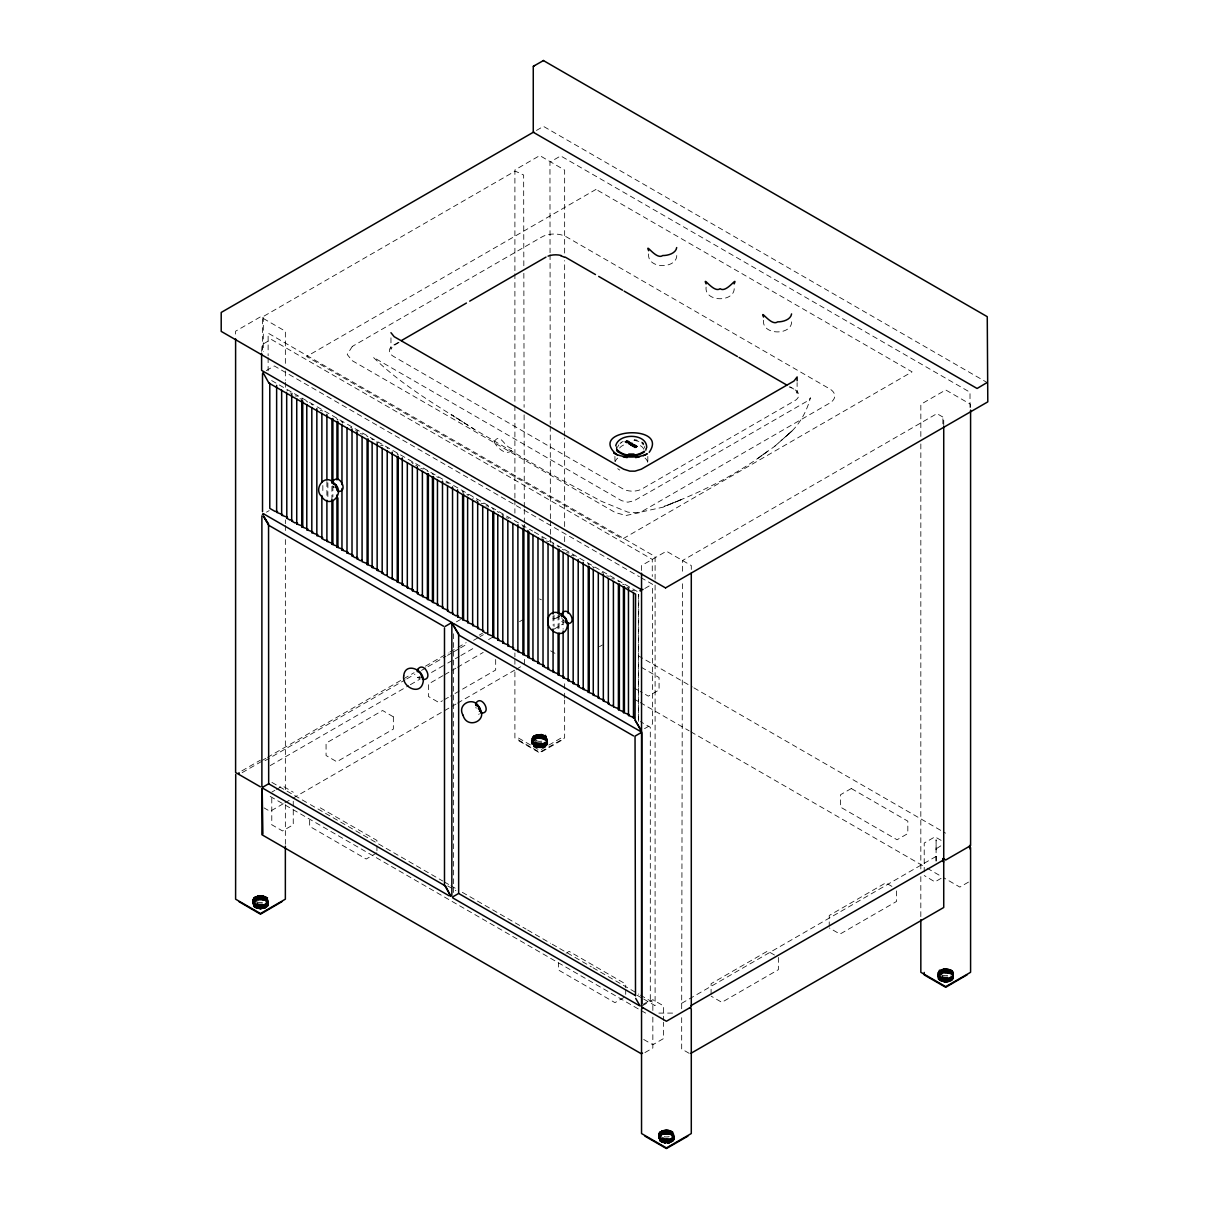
<?xml version="1.0" encoding="UTF-8"?>
<svg xmlns="http://www.w3.org/2000/svg" width="1209" height="1209" viewBox="0 0 1209 1209"><rect width="100%" height="100%" fill="white"/><g stroke="black" fill="none" stroke-linecap="round" stroke-linejoin="round"><path stroke-width="0.75" stroke-dasharray="5 3.75" d="M254.646 901.173C252.545 897.305 257.94 893.421 256.232 900.569M261.643 908.82L261.643 904.74M261.597 351.366L262.172 344.58L271.209 339.366L652.271 559.374L652.271 576.497M265.103 903.939L264.711 908.276M267.748 902.095L267.446 906.69L267.355 902.519M285.354 844.305L285.354 804.68M285.354 789.583L285.354 538.73M453.556 892.514L453.556 631.174M495.675 659.494L495.675 670.028L450.504 696.097M514.898 671.811L514.898 737.928L539.773 752.285L564.648 737.928L564.648 700.071M514.898 664.27L514.898 658.618M514.898 656.729L514.898 652.951M524.51 664.346L524.51 658.875M533.94 740.074L533.94 735.843L534.846 735.344M542.947 743.172C545.335 748.341 539.138 749.535 541.345 743.459M546.362 745.696L546.649 741.283M564.648 698.182L564.648 690.641M564.648 688.752L564.648 681.211M564.648 541.647L564.648 534.091M564.648 526.55L564.648 437.9M564.648 436.026L564.648 260.615M564.648 253.074L564.648 170.091L539.773 155.583L514.898 169.955L514.898 271.874M648.674 253.935C646.694 269.456 678.657 269.456 676.692 253.935M659.6 1132.213L658.452 1134.102L658.512 1138.5M659.328 1136.687L659.404 1132.425M660.87 1135.523C659.978 1121.982 658.724 1147.054 659.751 1141.16M660.582 1135.508L660.582 1131.458C661.444 1141.734 658.527 1129.735 663.273 1130.355M664.829 1134.072L664.829 1130.022L666.083 1129.977M665.66 1139.09L665.494 1143.382L665.252 1139.059M666.083 1139.105L665.66 1143.155M666.491 1139.165L667.156 1143.155M666.748 1139.15L666.748 1143.17M667.172 1139.135L667.58 1143.125M667.58 1139.105L667.58 1143.17L668.789 1142.958M668.003 1139.074L668.003 1143.321M668.381 1143.019L668.411 1139.014M668.804 1138.954L668.804 1143.004L669.59 1143.019M671.947 1141.87L671.947 1137.805L672.008 1140.54M674.123 1139.845L673.912 1133.09M674.033 1137.563L674.305 1139.558L674.048 1133.165M681.68 1008.759L682.481 581.363M706.101 287.092C704.152 302.598 736.069 302.628 734.135 287.092M711.088 994.251L711.088 983.703L767.624 951.06L776.752 956.334M763.544 320.264C761.579 335.785 793.542 335.785 791.578 320.264M778.369 957.407L778.369 969.678L721.818 1002.321L711.194 996.186M896.519 890.912L896.519 901.461L839.983 934.104L829.359 927.968M920.835 443.96L920.82 869.12M920.835 436.434L920.835 404.32L945.71 389.963L970.585 404.32L970.585 408.219M936.098 861.246L936.098 856.32M936.098 849.595L936.098 839.938L936.098 860.672M938.214 971.84L937.852 978.066M938.834 979.758L938.894 975.618M940.481 973.986C938.305 957.876 937.232 995.853 938.38 971.462M942.884 423.815L942.884 418.027L943.73 418.646M943.73 425.205L943.73 417.543L936.945 413.629L682.526 560.508L682.496 573.822M944.123 972.897C940.33 966.656 952.601 967.578 948.506 973.215M946.043 981.98C945.211 970.978 948.627 986.06 943.02 981.466M951.256 980.68C951.287 966.988 951.649 990.488 952.133 976.041M970.011 407.463L970.011 392.245L560.689 155.916L549.959 162.112L550.05 252.757M252.56 900.221L252.666 899.42M260.131 904.785L260.131 909.032L261.386 909.002M260.812 899.859C264.514 893.632 253.966 894.554 257.713 900.131M539.426 743.535L539.682 747.782L539.682 743.505M540.106 738.608L539.426 734.316L539.018 738.623M546.589 745.5L547.677 743.218M666.748 1134.223L666.34 1129.977M945.378 977.915L945.378 982.101M946.058 972.928L946.058 968.681M260.963 895.612L264.03 896.035L264.03 900.282M666.9 1129.977L669.59 1130.309L669.59 1134.556M531.779 738.639L532.564 737.022M547.722 743.611L547.39 737.55L547.345 744.638M261.235 899.828L261.235 895.582M540.514 738.623L540.106 734.362M259.723 904.77L260.131 908.987M539.018 743.52L539.426 747.736M644.639 447.995L644.699 446.423M267.265 904.755L266.071 906.977L263.169 908.352M546.559 743.505C545.002 748.9 534.529 748.9 532.973 743.505M673.201 1139.12L672.642 1140.676M952.511 977.869L950.516 980.635M539.018 747.721L536.584 747.404L536.584 743.172M944.954 977.885L944.954 982.131M268.338 904.936L268.277 899.42M531.884 738.503L532.262 744.623M667.156 1134.238L667.172 1129.947M946.466 972.943L946.466 968.696M944.803 982.131L944.153 977.779M252.53 899.647L253.452 906.538M953.629 978.217L953.266 978.912M261.643 899.859L261.643 895.612M259.3 904.74L259.723 908.972M538.594 743.49L538.594 747.736M267.567 906.554C268.202 882.691 266.705 913.808 268.474 904.377M658.588 1133.876L658.437 1139.074M667.58 1134.269L667.58 1129.977M944.546 977.869L944.546 982.101M946.874 973.018L946.889 968.726M258.892 904.71L259.315 908.941M262.036 899.934L262.051 895.657M538.186 743.459L538.186 747.691M541.33 738.699C540.801 724.584 541.36 747.404 540.514 734.377M378.085 442.842L376.301 441.935M383.117 445.743L380.593 445.26M498.712 512.48L497.216 511.513M508.762 518.283L506.254 517.8M569.076 553.102L566.568 552.619M609.291 576.315L606.782 575.832M634.423 590.838L631.793 590.415M936.461 848.718L936.098 849.821M541.496 734.467L542.161 738.759M547.496 744.17L547.511 737.777M664.829 1139.074L665.252 1143.306M668.003 1134.269L668.003 1130.022M947.282 973.064L947.433 968.832M953.433 978.534L953.266 971.93M664.678 1143.291L664.043 1138.908M258.484 904.649L258.907 908.896M537.778 743.399L537.778 747.646M262.444 899.995L262.459 895.703M541.753 738.699L541.753 734.452M252.802 899.043L252.802 905.556M268.096 905.647L267.673 898.272M668.381 1134.359L668.411 1130.067M947.69 973.109L947.705 968.817M664.421 1139.014L664.421 1143.261M943.715 977.764L944.153 982.025M658.709 1133.301L658.709 1139.845M618.026 446.423L618.857 444.852M537.37 743.339L537.37 747.57M673.912 1140.238C673.897 1116.511 673.504 1158.706 673.307 1132.304M668.789 1134.42L668.804 1130.143M943.322 977.703L943.745 981.965M948.113 973.139L948.113 968.893M257.683 904.498L257.683 908.594M536.977 743.263L536.977 747.494M263.26 900.101L263.23 895.899M542.524 738.895L542.131 734.573M532.353 737.339L532.957 745.5M659.056 1132.863L659.389 1140.903M663.62 1138.878L664.043 1143.155M669.212 1134.465L669.182 1130.264M953.07 979.214L952.919 971.401M267.809 906.251L267.914 898.483M542.917 738.971L542.524 734.649M546.967 745.076L546.362 736.402M948.899 973.305L948.476 969.014M659.207 1132.637L659.207 1140.691M663.227 1138.787L663.227 1142.837M942.536 977.537L942.536 981.648M256.913 904.317L256.913 908.397M536.207 743.067L536.615 747.358M543.294 739.077L542.917 734.74M253.452 898.06L253.134 906.251M533.668 740.256C535.103 729.178 529.859 742.19 532.489 745.092M546.785 745.288L546.725 736.659M938.622 971.265L938.622 979.547M662.849 1138.682L662.849 1142.732M669.967 1134.646L669.559 1130.355M949.231 973.441L948.869 969.104M532.67 736.795L532.67 745.303M535.844 742.946L536.237 747.268M543.657 739.198L543.294 734.83M253.663 897.849L253.663 906.75M670.345 1134.767L669.937 1130.445M938.819 971.054L938.894 979.743M949.639 973.517L949.231 969.195M662.487 1138.561L662.487 1142.626M941.781 977.31L941.781 981.436M256.187 904.075L256.187 908.322L255.84 903.939M535.481 742.825L535.874 747.147M544.05 739.273L543.657 734.951M462.654 421.865C431.643 402.385 399.605 383.132 373.369 357.35L621.577 500.662L627.834 502.203L634.257 500.662L657.908 487.227L808.67 400.3L810.468 397.776C806.373 412.798 798.242 427.004 785.699 436.525L791.986 431.008L774.531 446.453L757.635 458.513L767.821 451.108C736.538 474.88 700.767 492.501 664.134 506.375L682.375 499.226L663.212 507.145L640.075 512.238L632.896 512.707L627.803 512.117L601.447 501.297L549.808 473.46L474.457 429.422L451.274 414.596L474.457 429.422M544.141 735.117C545.108 753.011 544.851 723.209 546.423 740.618M662.124 1138.44L662.124 1142.49M670.663 1134.934L670.3 1130.566M939.03 970.842L938.894 975.21M941.418 977.189L941.418 981.315M774.531 446.453L791.986 431.008M322.712 410.984L320.279 410.44M388.059 448.72L386.925 447.738M423.241 469.032L420.808 468.472M362.927 434.197L360.267 433.653M448.373 483.54L447.118 482.512L445.819 483.041M548.886 541.572L546.468 541.012M574.018 556.08L572.779 555.052L571.479 555.596M936.582 848.552L940.798 845.862M659.902 1131.866L659.525 1136.445M265.058 900.69L265.103 896.413L264 896.081M544.352 739.455L544.488 735.253M533.411 736.205L533.169 740.649M546.12 745.893L546.438 741.48M661.776 1138.304L661.776 1142.369M941.07 977.053L941.07 981.179M671.055 1135.024L670.663 1130.687M939.363 970.57L939.287 974.786M950.304 973.819L949.609 969.316M950.425 969.618L952.994 971.371M546.03 746.044L546.196 741.676M265.391 900.841L265.058 896.458M255.507 903.788L255.885 908.14M534.801 742.553L535.527 747.026M534.846 746.754L534.227 742.19M254.374 897.259L253.588 902.065M661.444 1138.168L661.444 1142.218M671.327 1135.206L670.995 1130.823M940.738 976.917L940.738 981.028M950.682 973.925L950.637 969.709M951.815 980.454L951.876 976.237M620.051 443.597L621.743 442.403M671.463 1131.019L672.008 1135.493M255.175 903.637L255.175 907.717M265.768 900.962L265.391 896.594M534.469 742.386L534.529 746.603M545.002 739.742L545.063 735.465M254.646 897.078L254.313 901.476M545.591 746.27L545.939 741.873M265.829 896.806L267.567 898.136M661.127 1138.001L661.127 1142.067M940.421 976.751L940.421 980.877M254.872 903.471L254.872 907.551M266.01 901.158L266.071 896.882M545.304 739.908L545.365 735.631M536.433 130.451L543.461 126.386L987.118 382.528M262.459 317.982L263.305 317.499L263.305 351.547M266.297 370.589L274.322 365.964L639.38 576.723M271.647 380.563L532.655 531.083M286.805 391.096L287.53 390.341M290.13 393.016L292.563 393.242M295.147 395.917L297.58 396.144M398.214 342.419L393.348 345.23A13.586 7.843 0 0 0 393.363 356.323L622.877 488.859A13.586 7.843 0 0 0 642.1 488.859L794.751 400.723A13.586 7.843 0 0 0 794.751 389.63L789.976 386.865M399.015 342.495L392.774 346.258L390.96 349.416L390.96 336.389M337.054 420.112L337.916 419.523L336.676 418.722M350.444 427.85L351.743 427.427M355.461 430.752L357.894 430.978M266.448 512.178L269.199 510.591M397.368 454.947L398.229 454.357L396.99 453.541M412.45 463.651L413.297 463.062L411.483 462.246M415.775 465.571L417.09 465.148M462.715 492.668L463.561 492.078L462.322 491.262M472.764 498.471L473.58 497.791M476.089 500.39L477.404 499.967M481.122 503.292L483.555 503.518M487.847 507.176C490.204 506.511 486.502 504.984 485.912 506.193M523.029 527.487L523.875 526.897L522.636 526.081M541.436 538.111L542.735 537.688M456.413 621.864L460.538 619.476M588.375 565.207L589.221 564.618L587.846 563.757M241.876 770.858L260.358 760.189M539.652 598.939L541.345 599.785M593.271 568.185L594.239 567.52L592.425 566.704M262.565 760.219L265.829 758.33M267.461 757.393L414.067 672.748M425.462 666.174L448.267 652.996M449.899 652.059L456.413 648.296M458.045 647.359L466.19 642.659M479.217 635.133L482.482 633.244M242.163 772.642L262.051 761.171M265.043 760.688L405.181 679.821M406.798 678.884L414.944 674.169M421.473 670.421L426.354 667.595M427.986 666.658L445.909 656.306M447.542 655.369L452.423 652.543M454.055 651.606L458.952 648.78M460.569 647.843L467.097 644.08M473.611 640.317L478.492 637.506M480.124 636.554L483.388 634.68M601.75 572.93L603.064 572.507M270.196 765.599L408.702 685.639M410.335 684.702L420.112 679.05M431.507 672.476L446.181 663.998M447.798 663.061L459.208 656.472M460.841 655.535L473.883 648.009M488.542 639.546L491.806 637.657M519.492 621.668L524.389 618.842M442.993 675.635L428.394 684.067L428.394 696.46L439.139 702.671L442.464 700.752M444.595 674.713L455.853 668.199M457.47 667.277L483.207 652.422M611.799 578.733L614.232 578.96M556.442 617.965L562.941 614.217M271.889 792.046L274.896 790.308M276.408 789.447L282.528 785.91L293.258 792.243M554.009 629.164L563.031 623.965M626.882 587.438L629.436 587.831M444.081 699.815L448.902 697.034M644.82 588.481L652.271 584.174M283.238 803.773L270.091 811.36L264.046 807.884M284.871 802.836L291.384 799.073M293.016 798.136L442.917 711.587M444.549 710.635L455.959 704.061M457.576 703.109L514.611 670.194M516.243 669.257L521.124 666.431M478.628 714.338L479.414 713.884M320.279 807.839L376.936 840.421L376.936 844.018M599.407 646.694L602.414 644.956M254.933 896.912L254.872 901.128M561.248 740.528L539.773 752.935L518.283 740.528L518.283 737.928L539.773 750.321L561.248 737.928L561.112 740.603M376.815 852.889L366.191 859.025L309.655 826.382L309.655 819.309M638.579 719.053L638.715 594.375M644.533 728.664L652.558 724.04L652.558 584.34L640.997 577.66M566.039 953.191L569.167 951.392L625.703 984.035L625.703 987.632M624.086 997.38L614.958 1002.639L558.422 969.996L558.422 962.938M643.309 1004.241L650.306 1000.206L650.306 727.319L640.377 721.592M642.206 1005.843L652.83 999.707L663.575 1005.903L663.575 1020.426M681.68 1003.304L936.098 856.41M941.086 878.339L934.965 881.875L924.22 875.543M644.926 1052.586L652.845 1048.022L652.845 1015.182M968.485 882.102L959.84 887.089L943.428 877.613M660.809 1137.835L660.522 1141.719M951.256 974.273L951.362 970.102M939.997 980.771L940.179 976.555L940.118 980.831M265.058 908.14L266.071 907.717M533.879 742.054L533.94 746.27L533.35 741.676M545.652 740.044L545.591 735.843M254.585 903.304L254.585 907.385M266.297 901.325L266.403 897.154M544.398 742.689C544.413 751.817 546.105 744.276 545.652 742.054M265.708 907.853L265.768 903.637M939.831 976.419L939.831 980.544M951.543 974.439L951.604 970.177M672.249 1135.689L671.947 1131.276M534.665 735.374L534.469 739.712M533.607 741.873L534.227 746.437M545.863 740.256L545.863 736.009M254.313 903.123L254.313 907.203M266.569 901.506L266.63 897.229M670.254 1142.354L671.222 1141.885M951.815 974.62L951.921 970.449M672.521 1135.871L672.249 1131.458M941.131 969.573L940.421 974.076M939.544 976.237L939.544 980.363M661.489 1130.959L661.444 1135.175M660.25 1137.488L660.25 1141.538M672.521 1131.639L672.839 1136.037M546.12 740.452L546.196 736.175M254.056 902.927L254.117 906.977L253.875 902.7M266.902 901.672L266.826 897.456M939.287 976.041L939.287 980.167M952.072 974.817L952.163 970.646M661.701 1130.868L661.776 1135.024M659.993 1137.291L659.993 1141.356M256.051 896.337L255.84 900.66M341.119 421.624L342.903 422.334L342.162 423.195M466.78 494.164L468.563 494.889L467.823 495.75M501.962 514.475L503.775 515.291M562.276 549.294L564.089 550.11M622.59 584.113L624.373 584.839M555.082 618.494L556.306 618.026M267.068 901.899L267.159 897.728M533.109 741.48L533.668 746.089M535.874 734.951L534.801 735.314L534.846 739.591M546.453 736.477L546.649 740.815M256.096 896.368L256.58 900.433L256.943 896.081M944.153 973.064C943.761 959.538 942.446 982.071 942.808 969.044C941.584 982.63 942.174 959.946 941.131 973.819M939.045 975.844L939.045 979.97M952.375 974.983L952.314 970.767M673.005 1136.264L672.763 1131.82M267.295 902.095L267.37 897.939M532.882 741.283L533.411 745.893M253.588 902.534L253.573 906.659M542.917 747.358L544.05 747.071L544.05 742.825M941.826 969.316L941.781 973.517M673.232 1136.46L673.005 1132.017M949.564 981.104L945.71 981.784M536.237 734.83L535.874 739.198M253.376 906.448L253.21 898.363M536.615 734.74L536.207 739.031M942.567 969.104L942.536 973.305M952.979 971.477L953.145 979.23M537.401 734.573L536.584 734.694L536.584 738.941M257.713 895.899L256.913 896.035L256.943 900.327M664.829 1134.269C667.096 1128.314 661.036 1129.206 663.273 1134.601M946.043 982.101L948.506 981.859L948.506 977.628M669.106 1142.717L663.711 1142.717M538.609 734.407L537.37 734.528L537.401 738.805M258.348 895.778L258.499 899.995M937.821 972.52L938.093 978.761M541.33 747.646L539.682 747.736M258.907 895.703L258.892 899.889M947.282 982.01L947.297 977.824M436.751 476.709L438.429 477.57M554.795 618.57L552.891 618.781M953.478 972.384L953.705 973.245M417.634 677.327L420.641 677.07M538.866 734.392L538.609 738.654M261.869 908.594L255.673 907.521M260.812 908.987L260.812 904.785M945.226 968.726L945.378 972.928M645.651 1013.097L640.483 1010.195M658.86 1013.097L673.957 1013.097M311.257 404.138L312.783 405.015M634.257 439.653L637.052 440.152M634.015 440.257L638.911 441.436L643.929 444.957M532.882 740.83L533.109 736.372M673.232 1136.868L673.292 1140.948M267.068 902.7L267.144 906.81M253.814 901.869L254.056 897.426L254.117 901.702M952.375 975.844L952.375 979.97M673.005 1137.064L673.081 1141.16M371.722 438.973L373.067 439.744M557.697 546.347L558.936 547.042M533.35 740.422L533.607 735.994M266.902 902.927L266.902 907.007M659.993 1136.037L659.993 1131.79M672.839 1137.291L672.839 1141.356M561.671 621.607L564.195 622.771M417.513 677.433L420.022 678.581M266.569 903.093L266.645 907.203M939.544 974.59L939.544 970.359M660.25 1135.84L660.25 1131.609M672.521 1137.457L672.582 1141.538M661.61 1141.885L662.562 1142.354M266.297 903.274L266.358 907.385M951.543 976.388L951.604 980.665M672.249 1137.639L672.249 1141.689M789.175 386.956C799.678 389.374 796.882 402.34 797.124 382.618M534.287 532.02L638.579 592.229M302.613 399.046L299.953 398.819M306.512 401.312L307.721 402.023M366.826 436.132L367.944 436.781M427.14 470.951L428.258 471.601M432.172 473.852L433.29 474.502M492.486 508.672L493.604 509.321M552.8 543.491L553.918 544.141M618.131 581.212L619.25 581.861M638.307 655.762L692.243 686.908M693.875 687.845L945.589 833.167M641.254 667.247L659.071 677.539L659.071 689.946L648.326 696.142L640.166 691.427M941.086 840.361L934.965 836.84L924.22 843.036L924.22 871.946M633.728 687.725L638.548 690.505M550.624 650.835L555.52 653.661M633.743 698.832L638.639 701.658M640.271 702.595L689.16 730.825M690.792 731.762L925.505 867.261M927.122 868.213L941.796 876.676M891.894 886.378L885.774 882.842L829.238 915.485L829.238 926.034M534.166 739.878L534.166 735.631M271.919 782.404L308.733 803.653M310.365 804.589L442.706 880.998M444.338 881.935L449.234 884.776M450.881 885.713L455.778 888.539M462.306 892.318L526.036 929.101M527.668 930.053L550.533 943.262M552.181 944.199L591.382 966.837M593.014 967.774L638.775 994.191M640.407 995.143L652.845 1002.321L652.845 1013.369M447.738 885.925L455.899 890.64M637.143 995.279L642.039 998.105M643.672 999.042L655.097 1005.646L655.097 581.091M270.196 796.414L638.851 1009.258M689.19 1053.341L681.68 1049.004L681.68 1016.059M643.717 1039.483L652.83 1044.757L663.575 1038.546L663.575 1022.225M545.002 742.356L545.063 746.633M255.175 900.962L255.175 896.715M940.118 980.091L940.904 980.635M641.873 442.01L643.717 443.31M255.507 900.811L255.507 896.564M265.391 903.758L265.451 908.035M940.738 973.925L940.738 969.678M950.682 976.917L950.682 981.028M671.327 1138.122L671.327 1142.188M950.304 977.023L950.35 981.179M670.995 1138.274L670.995 1142.324M264.847 908.231L264.756 904.075M535.481 739.273L535.481 735.027M941.433 973.638L941.433 969.391M662.124 1134.888L662.124 1130.642M670.663 1138.394L670.708 1142.505M543.657 742.915L543.702 747.192M952.526 970.963L952.601 979.758M662.487 1134.767L662.487 1130.521M949.639 977.31L949.639 981.436M670.345 1138.561L670.345 1142.626M254.872 906.977L253.678 904.755M952.737 971.175L952.798 979.562M543.325 743.067L543.325 747.313M264.03 904.317L264.03 908.397M662.849 1134.646L662.849 1130.415M949.231 977.386L949.231 981.512M669.967 1138.682L669.967 1142.732M419.191 676.738L419.946 677.644M948.899 977.537L948.899 981.768M669.59 1138.787L669.59 1142.837M542.554 743.248L542.554 747.494M536.977 738.85L536.977 734.604M263.26 904.498L263.26 908.594M563.092 619.658L563.606 620.429M562.684 619.9L563.349 620.912M663.62 1134.465L663.62 1130.219M542.131 743.293L542.161 747.57M939.484 979.426L938.925 977.869M660.174 1140.676L659.615 1139.12M943.322 973.139L943.322 968.893M664.013 1134.374L664.013 1130.143M948.113 977.703L948.113 981.95M532.066 744.412L532.066 737.686M333.714 486.638L334.122 487.454M333.155 486.607L333.714 487.695M537.778 738.699L537.778 734.452M541.738 743.354L541.753 747.646M262.444 904.604L262.459 908.73M947.69 977.718L947.705 982.01M943.715 973.064L943.715 968.817M664.421 1134.314L664.421 1130.067M538.186 738.639L538.186 734.407M262.036 904.664L262.051 908.79M561.732 617.693L562.14 618.812M475.817 707.144L476.21 708.262M259.3 899.859L259.3 895.612M665.237 1134.223L665.237 1129.977M944.546 972.973L944.546 968.726M946.874 977.809L946.889 982.101M259.708 899.828L259.708 895.582M540.514 743.475L540.529 747.767M946.466 977.885L946.466 982.131M944.954 972.943L944.954 968.696M665.66 1134.193L665.66 1129.947A6 3.461 0 0 1 671.917 1134.903A6 3.461 0 0 1 661.595 1135.599A6 3.461 0 0 1 665.721 1130.098M540.106 743.49L540.106 747.782M539.426 738.563L539.426 734.316M260.131 899.813L260.131 895.567M666.068 1134.178L666.34 1129.931L666.34 1134.223M523.829 265.738L523.648 175.018L515.17 171.089L262.459 317L262.459 352.952M523.845 273.294L524.101 407.312M524.117 414.853L524.298 507.342M524.298 509.231L524.328 522.454M524.328 524.328L524.328 528.106M550.065 254.646L550.246 424.359M550.261 426.248L550.367 518.646M550.367 520.52L550.382 535.617M550.382 537.491L550.397 543.158M945.801 977.869L945.801 982.161M945.634 968.681L945.634 972.973M942.944 981.693L942.944 977.582L942.929 981.738M942.189 981.512L942.189 977.386L942.159 981.557M920.82 876.616L920.82 917.827M691.291 569.469L691.291 565.57L666.416 551.213L641.541 565.57L641.541 571.358M671.705 1140.707L671.645 1137.971L671.645 1142.021M655.097 579.202L655.097 556.563L268.126 333.14L268.126 355.778M647.812 456.397L647.812 461.626M638.579 594.329L638.579 721.305M625.703 989.37L625.703 996.307M614.928 456.397L614.928 461.626M563.122 619.854L563.122 629.194M559.057 614.429L559.057 631.234M558.09 615.094L558.09 631.899M554.039 615.26L554.039 626.474M553.072 615.925L553.072 625.249M539.849 734.316L539.849 738.608M514.898 273.748L514.898 403.806M514.898 405.695L514.898 498.048M514.898 499.937L514.898 513.13M376.936 845.756L376.936 850.955M332.883 485.716L332.883 496.914M331.916 486.366L331.916 499.438M327.866 482.814L327.866 497.76M326.898 481.605L326.898 496.536M322.833 485.519L322.833 492.985M293.258 801.235L293.258 824.75L282.528 830.946L271.783 824.75L271.783 795.839M285.354 363.38L285.354 331.206L260.479 316.834L235.604 331.206L235.604 335.105M285.354 370.936L285.354 380.351M285.354 382.24L285.354 387.893M285.354 519.87L285.354 523.648M285.354 525.537L285.354 531.189M268.126 357.668L268.126 370.876M264.408 908.276L264.363 904.151L264.363 908.246M262.867 908.669L262.837 904.544L262.837 908.624M260.555 895.567L260.555 899.844M260.388 904.74L260.388 909.032M620.958 442.539A14.72 8.493 0 0 1 623.194 441.481M634.241 440.212A14.72 8.493 0 0 1 636.992 440.696M641.767 442.539A14.72 8.493 0 0 1 643.596 443.824M619.749 470.074A16.442 9.491 0 0 1 617.708 468.639M615.245 461.506A16.442 9.491 0 0 1 617.708 458.09M645.032 458.09A16.442 9.491 0 0 1 647.812 463.364M619.628 448.04A12.74 7.36 0 0 1 624.328 444.746M640.407 445.683A12.74 7.36 0 0 1 643.883 449.446M261.22 904.725L261.22 908.972L261.22 904.725M264.363 896.201L264.363 900.433L264.363 896.201M264.711 896.322L264.711 900.554L264.711 896.322M266.01 903.44L266.01 906.161L266.01 903.44M393.348 716.831L393.348 729.103L336.812 761.746L326.067 755.534L326.067 743.142L382.603 710.499L393.348 716.831M540.937 743.49L540.937 747.736L540.937 743.49M661.172 1131.11L661.172 1135.357L661.127 1131.08M669.197 1138.878L669.197 1143.11L669.197 1138.878M939.892 970.207L939.892 974.439L939.786 970.268M940.118 969.996L940.179 974.273L940.179 970.026M258.106 904.544L258.076 908.669L258.106 904.544M262.867 900.01L262.837 895.824L262.867 900.01M352.303 346.409L347.225 354.509L352.303 360.735L615.26 512.556L626.035 515.487L640.075 512.556L829.601 403.141A17.53 10.125 0 0 0 829.601 388.814L566.628 236.994A17.53 10.125 0 0 0 541.813 236.994L352.303 346.409M263.653 900.176L263.622 895.99L263.653 900.176M257.321 904.377L257.29 908.503L257.321 904.377M494.149 441.844C496.733 447.587 507.508 457.909 513.145 448.615C504.38 448.751 500.586 431.205 494.149 441.844M256.58 904.151L256.55 908.276L256.58 904.151M535.179 742.658L535.134 746.935L535.179 742.658M671.705 1135.327L671.645 1131.11L671.705 1135.327M950.999 974.076L950.954 969.875L950.999 974.076M596.022 189.39L306.557 356.504L622.605 538.972L912.07 371.858L596.022 189.39M851.287 788.51L840.542 794.721L840.542 807.128L897.078 839.756L907.823 833.56L907.823 821.153L851.287 788.51M544.806 746.694L544.685 742.507L544.866 746.724M950.999 976.751L950.954 980.847L950.999 976.751M535.179 739.455L535.134 735.163L535.179 739.455M950.002 977.189L949.957 981.27L950.002 977.189M263.653 904.408L263.622 908.458L263.653 904.408M257.321 900.221L257.29 895.945L257.321 900.221M258.106 900.055L258.076 895.778L258.106 900.055M257.079 907.218A6.801 3.929 0 0 0 267.265 903.818A6.801 3.929 0 0 0 257.079 900.418A6.801 3.929 0 0 0 257.079 907.218M257.472 903.637A6 3.461 0 0 0 266.464 900.629A6 3.461 0 0 0 257.472 897.637A6 3.461 0 0 0 257.472 903.637M257.472 902.171A6 3.461 0 0 0 266.464 899.164A6 3.461 0 0 0 257.472 896.171A6 3.461 0 0 0 257.472 902.171M535.239 745.485A6.801 3.929 0 0 0 546.423 743.369A6.801 3.929 0 0 0 537.642 738.835A6.801 3.929 0 0 0 535.239 745.485M536.766 742.386A6 3.461 0 0 0 545.758 739.394A6 3.461 0 0 0 536.766 736.387A6 3.461 0 0 0 536.766 742.386M536.766 740.921A6 3.461 0 0 0 545.758 737.913A6 3.461 0 0 0 536.766 734.921A6 3.461 0 0 0 536.766 740.921M663.016 1141.583A6.801 3.929 0 0 0 673.201 1138.183A6.801 3.929 0 0 0 663.016 1134.783A6.801 3.929 0 0 0 663.016 1141.583M663.409 1138.001A6 3.461 0 0 0 672.4 1135.009A6 3.461 0 0 0 663.409 1132.002A6 3.461 0 0 0 663.409 1138.001M941.176 979.864A6.801 3.929 0 0 0 952.36 977.733A6.801 3.929 0 0 0 943.594 973.2A6.801 3.929 0 0 0 941.176 979.864M942.718 976.751A6 3.461 0 0 0 951.71 973.759A6 3.461 0 0 0 942.718 970.751A6 3.461 0 0 0 942.718 976.751M942.718 975.285A6 3.461 0 0 0 951.71 972.278A6 3.461 0 0 0 942.718 969.286A6 3.461 0 0 0 942.718 975.285"/><path stroke-width="1.5" d="M665.539 587.922L221.202 331.387L221.202 312.451L533.819 131.962M261.597 353.255L261.597 370.377L641.526 589.72L643.067 589.433M261.885 786.636L261.885 515.865M285.354 846.194L285.354 899.179L260.479 913.536L235.604 899.179L235.71 774.41M390.96 332.702L394.149 336.676L623.678 469.198L629.844 471.132L634.952 471.162L641.299 469.198L793.95 381.062L797.124 376.951L797.124 380.775M444.489 885.547L444.489 627.834M263.547 514.037L262.444 514.49L263.577 513.825L451.849 622.529L451.849 895.416L450.715 896.065L445.517 886.016L268.776 783.855M453.435 623.587L452.423 624.161L453.556 623.512L641.828 732.216M641.828 1004.044L641.828 733.274M648.674 250.747C644.669 241.664 656.366 260.419 662.683 255.537C668.048 255.643 675.937 253.331 676.692 247.573M706.101 283.919C702.112 274.836 713.809 293.575 720.126 288.694C726.443 293.575 738.125 274.836 734.135 283.919M763.544 317.075C759.554 307.993 771.236 326.747 777.568 321.866C782.933 321.972 790.822 319.644 791.578 313.902M943.73 426.188L943.73 859.841L690.883 1005.676M970.011 849.005L970.011 845.242M337.613 490.37L336.072 485.187L331.78 482.859M480.668 712.025L479.671 707.673L475.711 704.484M337.296 489.192L337.054 490.416M422.047 677.871L421.2 674.169L419.024 671.872M263.562 516.152L268.549 524.011L268.67 783.644M452.544 624.101L458.483 633.546M450.715 896.065L445.169 886.212M615.713 445.849C618.63 432.626 647.223 433.185 646.694 447.723M332.505 482.421L332.883 481.409M417.317 670.436L417.694 669.423M475.56 704.061C480.819 692.621 493.287 714.187 480.729 713.023M561.475 614.625C566.749 603.17 579.202 624.751 566.658 623.587M566.371 623.239L565.585 618.222L561.641 615.033M331.916 499.438L331.916 544.262L332.883 543.597L332.883 500.662M336.948 494.874L336.948 547.163L337.916 546.498L337.916 497.957M398.229 456.216L398.229 581.333L397.262 581.982L397.262 456.881M428.379 473.626L428.379 598.742L427.412 599.392L427.412 474.291M432.444 477.192L432.444 602.294L433.411 601.644L433.411 476.527M463.561 493.937L463.561 619.053L462.594 619.703L462.594 494.602M493.725 511.347L493.725 636.463L492.758 637.113L492.758 512.011M523.875 528.771L523.875 653.873L522.908 654.522L522.908 529.421M527.94 530.449L527.94 657.424L528.907 656.774L528.907 531.673M558.09 633.758L558.09 674.834L559.057 674.184L559.057 633.108M589.221 566.492L589.221 691.593L588.254 692.243L594.208 694.404M619.371 583.902L619.371 709.003L618.404 709.668L618.404 584.552M623.436 587.453L623.436 712.569L624.403 711.905L624.403 586.803M302.734 401.086L302.734 526.187L301.766 526.852L301.766 399.877M358.015 558.105L357.048 558.77L357.048 431.794M368.065 438.807L368.065 563.908L367.098 564.573L372.976 566.658M626.715 442.615L628.514 441.587M626.715 442.403L628.514 441.361M262.519 373.551L262.519 511.694M332.747 481.605C339.155 471.948 349.477 492.758 337.674 491.383M417.558 669.635C423.966 659.978 434.288 680.773 422.485 679.398M479.399 711.255L480.381 710.575M649.203 452.317C669.469 423.422 587.332 428.666 616.212 454.191M476.633 704.484L475.802 705.104M292.638 520.474L291.701 521.049L291.701 394.074M403.217 584.325L402.28 584.884L402.28 457.909M443.34 607.613L442.494 608.097L442.494 481.122M543.944 665.57L543.022 666.129L543.022 539.154M594.208 694.586L593.271 695.145L593.271 570.043M307.721 529.179L306.784 529.754L306.784 404.637M317.68 535.058L316.834 535.557L316.834 408.582M342.812 549.566L341.966 550.065L341.966 488.436M393.167 578.522L392.23 579.081L392.23 452.106M418.299 593.03L417.362 593.589L417.362 466.614M468.472 622.121L467.626 622.605L467.626 497.503M498.622 639.531L497.776 640.014L497.776 514.913M518.812 651.062L517.89 651.621L517.89 524.646M569.076 680.078L568.154 680.637L568.154 622.756M624.282 712.071L618.404 709.668M644.609 451.773C637.279 457.047 623.27 457.712 616.65 450.186M644.261 451.229C636.478 456.836 623.829 456.881 617.028 449.672M566.296 621.124L565.328 621.819L565.102 620.867M543.325 60.51L987.254 316.682L987.798 401.856L665.66 587.846M534.559 65.573L533.426 66.238M543.551 60.51L533.26 66.329L533.26 132.249L977.084 388.482L987.118 382.528M401.464 340.545L466.432 303.036M469.681 301.162L546 257.094M276.634 385.369L276.634 512.344L277.481 511.845M281.652 390.129L281.652 515.246L282.589 514.671L276.634 512.344M268.126 524.071L263.441 516.213L268.217 524.207M286.684 393.031L286.805 518.072M296.734 398.834L296.734 523.95L297.58 523.119M311.816 407.539L311.816 532.655L312.663 532.156M326.611 539.894L325.191 540.378L321.866 538.458L322.712 537.627L316.834 535.557M326.898 500.269L326.898 541.36L327.745 540.861M346.998 427.85L346.998 552.966L347.844 552.468M352.015 428.893L352.015 555.868L352.877 555.369M372.13 442.358L372.13 567.474L372.976 566.976M377.148 443.401L377.148 570.376L377.994 569.877M382.18 448.161L382.18 573.278L383.117 572.718L377.148 570.376M626.519 441.436L627.395 440.937L626.519 441.361M631.204 444.171L632.111 443.219L630.312 444.685M407.312 462.684L407.312 587.786L408.249 587.226L402.28 584.884M412.329 465.586L412.329 590.687L413.191 590.204M422.394 471.389L422.394 596.49L423.241 595.674M437.462 480.094L437.462 605.195L438.308 604.712M447.526 485.897L447.526 610.998L448.448 610.439L442.494 608.097M452.544 486.925L452.544 613.9L453.39 613.416M457.576 489.826L457.576 616.802L458.498 616.061M445.078 626.458L451.849 622.529M452.619 624.237L458.105 633.758M472.643 500.405L472.643 625.506L473.505 625.023M477.676 501.433L477.676 628.408L478.522 627.924M482.708 506.208L482.708 631.31L483.63 630.75L477.676 628.408M239.11 774.41L238.989 772.657M507.84 520.716L507.84 645.818L508.808 645.168L502.808 642.916L503.654 642.432M262.64 787.255L268.504 783.87M262.036 788.918L261.885 834.709L641.254 1053.734L642.523 1053.16M512.858 523.618L512.979 648.659M532.957 535.224L532.957 660.326L533.894 659.766L527.94 657.424M537.99 538.126L537.99 663.227L538.836 662.744M548.04 543.929L548.04 669.03L548.886 668.214M553.072 628.997L553.072 671.932L553.918 671.448M563.122 631.053L563.122 677.735L563.968 677.252M573.172 558.437L573.172 683.538L574.018 683.055M578.204 559.48L578.204 686.44L579.051 685.956M583.222 562.381L583.222 689.342L584.159 688.601M598.304 572.945L598.304 698.061L599.15 697.563M603.336 573.988L603.336 700.963L604.183 700.464M608.354 578.748L608.354 703.865L609.291 703.29L603.336 700.963M613.386 581.65L613.492 706.691M281.954 901.642L260.479 914.185L238.989 901.642M628.468 588.496L628.468 715.471L629.315 714.972M633.486 593.256L633.486 718.373L634.423 717.798L628.468 715.471M640.604 732.911L635.042 736.13L635.496 995.702M452.423 897.048L458.649 893.466L635.496 995.566M643.112 1007.928L641.541 1008.85L641.541 1133.543L666.416 1147.9L691.291 1133.543L691.291 1008.85L689.598 1007.868M942.884 859.342L943.73 858.858M944.123 858.949L945.71 860.007L970.585 845.635L970.585 410.108M687.891 1136.143L666.416 1148.55L644.926 1136.143M647.435 453.783C640.181 457.788 622.877 458.74 613.779 452.907L617.421 455.022M417.211 671.569L418.238 670.995L420.248 672.446L422.485 677.614M561.384 615.759L562.412 615.169M643.279 455.733L646.528 454.191M635.556 457.591L639.576 456.881M634.015 454.04L628.71 454.04M562.245 615.638L561.475 615.668M417.558 671.479L418.42 671.599M333.261 483.434L335.921 485.444L337.235 488.451M562.004 615.638L564.905 617.633L566.205 620.655M639.878 590.733L641.238 590.869M296.462 522.469L295.041 522.968L291.701 521.049M361.793 560.205L360.373 560.689L357.048 558.77M386.925 574.713L385.505 575.197L382.18 573.278M552.8 670.466L551.38 670.965L548.04 669.03M627.184 457.591L623.164 456.881M476.089 705.089L478.976 707.084L480.29 710.106M560.689 255.703L564.422 257.185M291.429 519.568L290.009 520.066L286.684 518.147M356.776 557.304L355.355 557.787L352.015 555.868M391.958 577.615L390.537 578.098L387.212 576.179L387.212 451.063M422.122 595.024L420.687 595.508L417.362 593.589M452.272 612.434L450.851 612.918L447.526 610.998M457.304 615.336L455.869 615.819L452.544 613.9M487.454 632.745L486.033 633.229L482.708 631.31M517.618 650.155L516.198 650.638L512.858 648.719M547.768 667.564L546.347 668.063L543.022 666.129M582.95 687.876L581.529 688.374L578.204 686.44M613.114 705.285L611.694 705.784L608.354 703.865M565.223 257.109L595.478 274.579M598.667 276.408L622.544 290.205M624.131 291.112L737.43 356.534M739.031 357.456L786.787 385.036M631.959 445.637L630.614 444.428L633.833 446.453L632.247 445.426M269.033 383.147L635.586 594.118L635.027 720.02M277.481 511.513L274.942 511.362L269.788 508.384L269.788 383.283M287.53 517.316L281.652 515.246M307.721 528.998L301.766 526.852M312.663 531.824L306.784 529.754M317.68 534.726L311.816 532.655M342.812 549.234L336.948 547.163M347.844 552.135L341.966 550.065M352.877 555.037L346.998 552.966M377.994 569.56L372.13 567.474M403.217 584.128L397.262 581.982M413.191 589.871L407.312 587.786M418.208 592.773L412.329 590.687M438.308 604.379L432.444 602.294M443.34 607.281L437.462 605.195M468.472 621.789L462.594 619.703M473.505 624.69L467.626 622.605M478.522 627.592L472.643 625.506M498.712 639.274L492.758 637.113M503.654 642.1L497.776 640.014M513.704 647.903L507.84 645.818M538.836 662.411L532.957 660.326M543.869 665.313L537.99 663.227M563.968 676.919L558.09 674.834M569.001 679.821L563.122 677.735M574.018 682.722L568.154 680.637M579.051 685.624L573.172 683.538M599.15 697.23L593.271 695.145M604.183 700.132L598.304 698.061M629.315 714.64L623.436 712.569M296.734 523.95L302.734 526.187M326.898 541.36L332.883 543.597M331.916 544.262L337.916 546.498M392.23 579.081L398.229 581.333M422.394 596.49L428.379 598.742M427.412 599.392L433.411 601.644M457.576 616.802L463.561 619.053M517.89 651.621L523.875 653.873M522.908 654.522L528.907 656.774M553.072 671.932L559.057 674.184M583.222 689.342L589.221 691.593M613.386 706.766L619.371 709.003M268.443 525.129L443.597 626.247M458.423 634.816L633.561 735.933M924.22 972.429L924.22 974.907L945.71 987.3L967.185 974.771M260.358 786.817L235.604 772.521L235.604 338.868M262.791 788.223L449.234 895.869M452.771 897.909L639.213 1005.556M641.647 1006.961L666.416 1021.257L691.291 1006.885L691.291 573.247M690.883 1053.341L943.73 907.491L943.73 860.823L942.884 858.496M262.882 833.968L262.172 788.026M368.065 563.908L362.08 561.671L362.08 436.555M321.745 496.657C330.495 510.092 346.167 492.184 334.047 483.162C324.949 472.507 313.04 488.965 321.624 496.461M635.586 720.776L641.148 730.387M635.133 720.352L640.574 729.798M635.692 998.392L640.045 1005.933M263.003 372.493L268.791 382.89M616.832 450.126L617.678 451.728M478.371 708.414L478.84 709.351M463.032 715.229C467.067 729.949 488.784 720.64 479.353 707.854C474.578 695.371 456.186 703.94 463.138 715.441M335.316 486.774L335.785 487.711M493.725 636.463L487.726 634.211L487.726 509.11M968.893 846.481L970.585 847.6L970.585 972.293L945.71 986.65L920.835 972.293L920.82 919.701M943.73 861.926L942.884 861.443M641.541 573.247L641.541 1006.749M630.826 442.917L630.101 443.34M588.254 567.142L588.254 692.243M568.154 555.536L568.154 613.416M563.122 552.634L563.122 614.248M559.057 549.082L559.057 614.429M558.09 549.732L558.09 613.22M553.072 544.957L553.072 614.051M502.808 515.941L502.808 642.916M458.649 633.773L458.649 893.33M367.098 439.456L367.098 564.573M341.966 424.948L341.966 484.703M337.916 421.397L337.916 479.278M336.948 422.047L336.948 479.943M332.883 418.495L332.883 481.983M331.916 419.145L331.916 482.633M326.898 414.385L326.898 479.731M321.866 413.342L321.866 482.436M321.866 495.509L321.866 538.458M646.074 448.539A14.72 8.493 0 0 1 645.802 450.201M616.65 448.539A14.72 8.493 0 0 1 616.938 446.877M548.04 256.142A13.586 7.843 0 0 1 561.142 255.492M627.698 442.494C629.133 443.975 631.279 441.058 627.743 442.388M403.7 675.967C401.705 686.969 420.173 696.036 423.014 682.556C426.293 670.421 405.075 660.794 403.7 675.967M547.873 620.157C545.863 631.143 564.346 640.226 567.172 626.73C570.467 614.595 549.234 604.968 547.873 620.157M636.78 446.423L635.057 447.436L636.78 446.423M634.045 444.927L635.39 445.562L634.045 444.927M626.202 441.527L625.37 441.799L626.202 441.527M629.874 443.053L628.816 443.824L630.932 444.081L629.874 443.053M634.921 446.181L633.894 446.771L635.556 446.801L634.921 446.181M632.624 443.96L631.068 444.867L632.624 443.96M633.32 445.078L632.7 445.804L634.513 445.894L633.32 445.078M635.722 445.97L636.508 446.469L635.722 445.97"/></g></svg>
